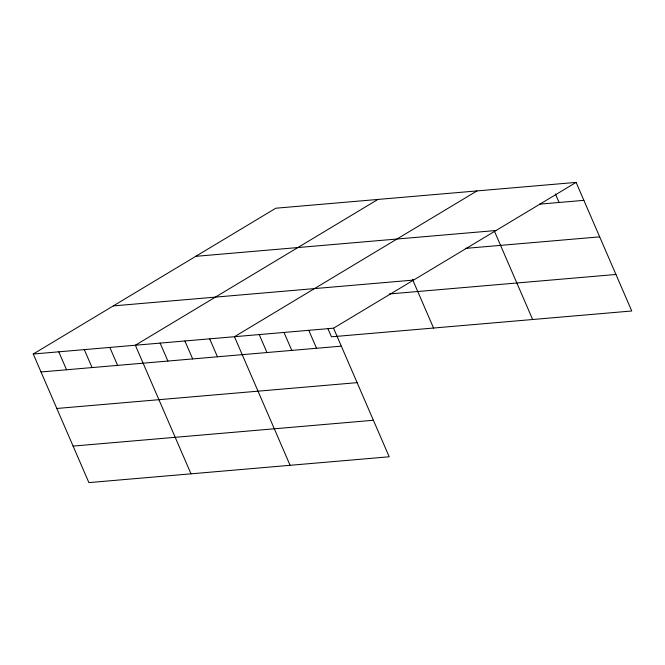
<?xml version="1.0" encoding="UTF-8"?>
<svg xmlns="http://www.w3.org/2000/svg" width="665" height="665" viewBox="0 0 665 665"><rect width="100%" height="100%" fill="white"/><g stroke="black" fill="none" stroke-linecap="round" stroke-linejoin="round"><path stroke-width="1" d="M33.25 354.013L333.547 328.186L389.2 456.78L88.894 482.607L33.25 354.013L275.8 208.22L576.106 182.393L631.75 310.987L331.453 336.814L327.803 328.385M377.903 199.442L135.352 345.235L190.996 473.829M477.005 190.913L234.454 336.706L290.098 465.3M333.547 328.186L576.106 182.393M539.481 204.163L583.87 200.34M195.759 256.333L496.057 230.506M465.475 248.394L599.672 236.856M113.291 305.9L413.588 280.073M389.166 293.98L615.948 274.47M41.022 371.968L341.32 346.141M56.816 408.476L357.122 382.649M73.1 446.099L373.398 420.263M555.416 193.972L559.099 202.476M494.494 231.337L532.648 319.508M412.458 279.292L433.555 328.036M308.776 330.314L316.54 348.269M283.997 332.45L291.769 350.397M259.225 334.578L266.998 352.533M209.675 338.842L217.447 356.789M184.903 340.97L192.667 358.925M160.124 343.098L167.896 361.053M109.825 347.429L117.597 365.376M84.297 349.624L92.069 367.579M58.778 351.818L66.542 369.773"/></g></svg>
